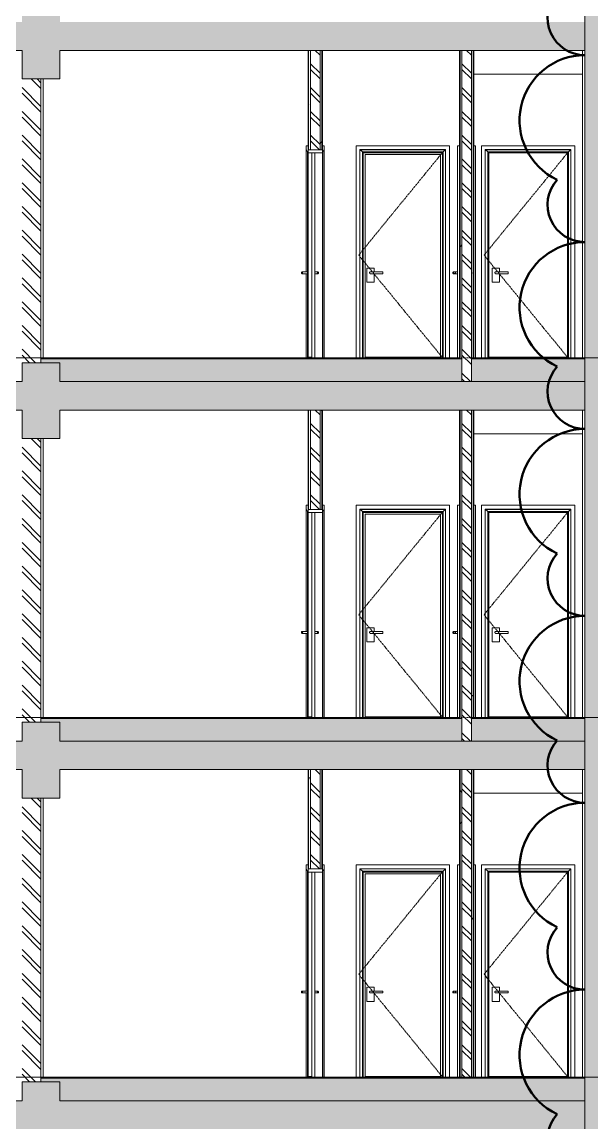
# Model space of a CAD drawing. Header units: millimetres. Extents: x 78096 to 288885, y -20632 to 149556.
# Drawn here: x 211834 to 217859, y 111216 to 122850 of the extents above; entities that cross this region are included whole.
import ezdxf

# ---------------------------------------------------------------- set-up
doc = ezdxf.new("R2010")
doc.units = ezdxf.units.MM
doc.linetypes.add('Centre', pattern=[31.75, 6.35, -4.7625, 15.875, -4.7625])
for name, color, linetype, lineweight in [('A-DETL', 90, 'Continuous', 9), ('A-DETL-GENF', 92, 'Continuous', 9), ('A-DOOR', 31, 'Continuous', 9), ('A-DOOR-FRAM', 31, 'Continuous', 9), ('A-FLOR-FNSH', 192, 'Continuous', 35), ('A-FLOR-LEVL', 51, 'Continuous', 9), ('A-FLOR-MCUT', 51, 'Continuous', 9), ('A-FLOR-PATT', 8, 'Continuous', 35), ('A-WALL', 113, 'Continuous', 9), ('A-WALL-FNSH', 113, 'Continuous', 25), ('A-WALL-PATT', 111, 'Continuous', 25), ('G-ANNO-REVC', 71, 'Continuous', 50), ('S-BEAM', 12, 'Continuous', 9)]:
    doc.layers.add(name, color=color, linetype=linetype, lineweight=lineweight)
pattern_1 = [(0, (230762.54, 117385), (812.8, 203.2), [33.528, -576.072, 33.528, -576.072, -3251.2]), (0, (230762.54, 117385), (812.8, 203.2), [-1219.2, 33.528, -1185.672, 33.528, -576.072, -1422.4]), (0, (230762.54, 117385), (812.8, 203.2), [-3048, 33.528, -372.872, 33.528, -982.472]), (120, (231067.34, 117486.6), (-582.3764, 602.3054), [33.528, -576.072, 33.528, -3827.272]), (120, (231067.34, 117486.6), (-582.3764, 602.3054), [-643.128, -576.072, 33.528, -1185.672, -2032]), (120, (231067.34, 117486.6), (-582.3764, 602.3054), [-2438.4, 33.528, -576.072, 33.528, -1388.872]), (120, (231067.34, 117486.6), (-582.3764, 602.3054), [-3081.528, -372.872, 33.528, -982.472]), (240, (231168.94, 117893), (-230.4236, -805.5054), [33.528, -576.072, 33.528, -3827.272]), (240, (231168.94, 117893), (-230.4236, -805.5054), [-643.128, -576.072, 33.528, -1185.672, -2032]), (240, (231168.94, 117893), (-230.4236, -805.5054), [-2438.4, 33.528, -576.072, 33.528, -1388.872]), (240, (231168.94, 117893), (-230.4236, -805.5054), [-3081.528, -372.872, 33.528, -982.472])]
pattern_2 = [(50, (230762.54, 117385), (728.7365, -63.756), [76.2, -838.2]), (355, (230762.54, 117385), (-140.972, 764.228), [60.96, -670.56]), (100.451, (230823.3, 117379.7), (587.77, 700.467), [64.76, -712.36]), (46.184, (230762.5, 117588.2), (1084.316, -168.17), [114.3, -1257.3]), (96.636, (230852.9, 117574.2), (949.61, 989.71), [97.14, -1068.54]), (351.184, (230762.5, 117588.2), (949.62, 989.7), [91.44, -1005.84]), (21, (230864.14, 117537.4), (606.458, -409.0606), [76.2, -838.2]), (326, (230864.14, 117537.4), (247.208, 736.753), [60.96, -670.56]), (71.451, (230914.7, 117503.3), (853.668, 327.685), [64.76, -712.36]), (37.5, (230762.54, 117385), (12.3547, 338.2201), [33.528, -628.904, 33.528, -647.192, -673.1]), (37.5, (230762.54, 117385), (12.3547, 338.2201), [-1343.152, 33.528, -639.572]), (7.5, (230762.54, 117385), (267.279, 400.722), [33.528, -354.584, 33.528, -613.664, -256.54]), (7.5, (230762.54, 117385), (267.279, 400.722), [-1035.304, 33.528, -223.012]), (327.5, (230535.98, 117385), (542.3633, -22.9153), [33.528, -220.472, 33.528, -758.952, -1051.56]), (327.5, (230535.98, 117385), (542.3633, -22.9153), [-1046.48, 33.528, -1018.032]), (317.5, (230434.38, 117385), (592.517, 101.707), [33.528, -296.672, 33.528, -492.76, -746.76]), (317.5, (230434.38, 117385), (592.517, 101.707), [-856.488, 33.528, -713.232])]

# ---------------------------------------------------------------- blocks, each defined once
blk = doc.blocks.new('ZZ-D - Internal Door - 900 x 2200_TYPE GENERAL-4314285-TOMH A-A')
at = {"layer": 'A-DOOR'}
for p, q in [((-9005, 98743), (-9005, 96500)), ((-8019, 98743), (-9005, 98743)), ((-8965, 96500), (-8965, 98703)), ((-8965, 98703), (-8059, 98703)), ((-8939, 98677), (-8965, 98703)), ((-8939, 98677), (-8939, 96500)), ((-8085, 98677), (-8939, 98677)), ((-8935, 98673), (-8935, 96500)), ((-8089, 98673), (-8935, 98673)), ((-8928, 98666), (-8928, 96508)), ((-8096, 98666), (-8928, 98666)), ((-8096, 96508), (-8096, 98666)), ((-8089, 96500), (-8089, 98673)), ((-8059, 98703), (-8085, 98677)), ((-8085, 96500), (-8085, 98677)), ((-8059, 96500), (-8059, 98703)), ((-8019, 98743), (-8019, 96500)), ((-8893, 97450), (-8893, 97300)), ((-8813, 97450), (-8893, 97450)), ((-8819, 97410), (-8853, 97410)), ((-8853, 97390), (-8819, 97390)), ((-8725, 97410), (-8819, 97410)), ((-8819, 97390), (-8725, 97390)), ((-8813, 97410), (-8813, 97450)), ((-8813, 97300), (-8813, 97390)), ((-8893, 97300), (-8813, 97300)), ((-8928, 96508), (-8096, 96508))]:
    blk.add_line(p, q, dxfattribs=at)
at = {"layer": 'A-DOOR', "linetype": 'Centre'}
for p, q in [((-8096, 98666), (-8978, 97587)), ((-8978, 97587), (-8096, 96508))]:
    blk.add_line(p, q, dxfattribs=at)
at = {"layer": 'A-DOOR'}
for start_param, end_param in [(4.712389, 6.283185), (3.141593, 4.712389)]:
    blk.add_ellipse((-8725, 97400), major_axis=(0, 10), ratio=0.104556, start_param=start_param, end_param=end_param, dxfattribs=at)
for points, knots in [([(-8935, 98673), (-8935, 98673), (-8935, 98673), (-8936, 98674), (-8937, 98674), (-8938, 98675), (-8939, 98676), (-8939, 98677)], [-1, -1, -1, -1, -0.75, -0.625, -0.5, -0.25, 0, 0, 0, 0]), ([(-8085, 98677), (-8086, 98676), (-8087, 98675), (-8088, 98674), (-8088, 98674), (-8089, 98673), (-8089, 98673), (-8089, 98673)], [0, 0, 0, 0, 0.25, 0.5, 0.625, 0.75, 1, 1, 1, 1]), ([(-8863, 97400), (-8863, 97401), (-8863, 97403), (-8862, 97405), (-8861, 97406), (-8860, 97407), (-8859, 97408), (-8858, 97409), (-8857, 97409), (-8857, 97409), (-8856, 97409), (-8855, 97410), (-8854, 97410), (-8854, 97410), (-8853, 97410)], [0, 0, 0, 0, 0.0833333, 0.1666667, 0.2083333, 0.25, 0.2916667, 0.3333333, 0.3541667, 0.375, 0.3958333, 0.4166667, 0.4583333, 0.5, 0.5, 0.5, 0.5]), ([(-8853, 97390), (-8853, 97390), (-8854, 97390), (-8854, 97390), (-8855, 97390), (-8856, 97390), (-8856, 97391), (-8857, 97391), (-8858, 97391), (-8859, 97392), (-8859, 97392), (-8860, 97393), (-8861, 97394), (-8862, 97395), (-8863, 97397), (-8863, 97399), (-8863, 97400)], [0.5, 0.5, 0.5, 0.5, 0.5208333, 0.5416667, 0.5625, 0.5833333, 0.6041667, 0.625, 0.6666667, 0.6875, 0.7083333, 0.75, 0.7916667, 0.8333333, 0.9166667, 1, 1, 1, 1]), ([(-8820, 97400), (-8820, 97402), (-8820, 97405), (-8820, 97408), (-8819, 97410), (-8819, 97410), (-8819, 97410)], [0, 0, 0, 0, 0.1666667, 0.3333333, 0.4166667, 0.5, 0.5, 0.5, 0.5])]:
    blk.add_open_spline(points, degree=3, knots=knots, dxfattribs=at)
blk.add_open_spline([(-8819, 97390), (-8819, 97390), (-8819, 97390), (-8820, 97391), (-8820, 97393), (-8820, 97395), (-8820, 97397), (-8820, 97399), (-8820, 97400)], degree=3, dxfattribs=at)
at = {"layer": 'A-DOOR-FRAM'}
for p, q in [((-8962, 98700), (-8062, 98700)), ((-8930, 98668), (-8930, 96500)), ((-8094, 98668), (-8930, 98668)), ((-8094, 98668), (-8094, 96500)), ((-8062, 98700), (-8062, 96500)), ((-8911, 96500), (-8911, 96508)), ((-8113, 96508), (-8113, 96500))]:
    blk.add_line(p, q, dxfattribs=at)
blk = doc.blocks.new('ZZ-D - Internal Door - 1000 x 2200_ΤΥΠΟΣ 5_WC-4307367-TOMH A-A')
at = {"layer": 'A-DOOR', "lineweight": 18}
for p, q in [((-9237, 98743), (-9257, 98743)), ((-9257, 98743), (-9257, 96500)), ((-9237, 96500), (-9237, 98743)), ((-9067, 98743), (-9087, 98743)), ((-9087, 98743), (-9087, 98713)), ((-9087, 98713), (-9087, 96500)), ((-9067, 98713), (-9067, 98743)), ((-9067, 96500), (-9067, 98713)), ((-9257, 96500), (-9237, 96500)), ((-9087, 96500), (-9067, 96500))]:
    blk.add_line(p, q, dxfattribs=at)
at = {"layer": 'A-DOOR'}
for p, q in [((-9290, 97410), (-9299, 97410)), ((-9289, 97410), (-9299, 97410)), ((-9299, 97390), (-9290, 97390)), ((-9299, 97390), (-9289, 97390)), ((-9257, 97410), (-9290, 97410)), ((-9290, 97390), (-9257, 97390))]:
    blk.add_line(p, q, dxfattribs=at)
for start_param, end_param in [(4.712389, 7.853982), (1.570796, 4.712389)]:
    blk.add_ellipse((-9289, 97400), major_axis=(0, 10), ratio=0.994519, start_param=start_param, end_param=end_param, dxfattribs=at)
for points, knots in [([(-9309, 97400), (-9309, 97402), (-9308, 97405), (-9305, 97408), (-9302, 97410), (-9299, 97410), (-9297, 97410), (-9297, 97410)], [0, 0, 0, 0, 0.1666667, 0.3333333, 0.4166667, 0.5, 0.5833333, 0.5833333, 0.5833333, 0.5833333]), ([(-9292, 97410), (-9292, 97410), (-9291, 97410), (-9290, 97410), (-9290, 97410), (-9289, 97410), (-9289, 97410), (-9288, 97410), (-9288, 97409), (-9287, 97409), (-9287, 97409), (-9287, 97409)], [0.4285634, 0.4285634, 0.4285634, 0.4285634, 0.4583333, 0.5, 0.5208333, 0.5416667, 0.5625, 0.5833333, 0.6041667, 0.625, 0.6372964, 0.6372964, 0.6372964, 0.6372964]), ([(-9287, 97391), (-9287, 97391), (-9287, 97391), (-9288, 97391), (-9288, 97390), (-9289, 97390), (-9290, 97390), (-9291, 97390), (-9291, 97390), (-9292, 97390), (-9292, 97390), (-9292, 97390)], [0.3627036, 0.3627036, 0.3627036, 0.3627036, 0.375, 0.3958333, 0.4166667, 0.4583333, 0.5, 0.5208333, 0.5416667, 0.5625, 0.5714366, 0.5714366, 0.5714366, 0.5714366])]:
    blk.add_open_spline(points, degree=3, knots=knots, dxfattribs=at)
blk.add_open_spline([(-9297, 97390), (-9297, 97390), (-9299, 97390), (-9302, 97390), (-9304, 97391), (-9306, 97393), (-9308, 97395), (-9309, 97397), (-9309, 97399), (-9309, 97400)], degree=3, dxfattribs=at)
blk = doc.blocks.new('ZZ-D - Internal Door - 900 x 2200_TYPE  WC ENTRANCE-4315241-TOMH A-A')
at = {"layer": 'A-DOOR'}
for p, q in [((-10330, 96500), (-10330, 98743)), ((-10330, 98743), (-9344, 98743)), ((-10264, 98677), (-10290, 98703)), ((-10290, 98703), (-10290, 96500)), ((-9384, 98703), (-10290, 98703)), ((-10264, 98677), (-10264, 96500)), ((-9410, 98677), (-10264, 98677)), ((-10260, 98673), (-10260, 96500)), ((-9414, 98673), (-10260, 98673)), ((-9414, 98673), (-9414, 96500)), ((-9384, 98703), (-9410, 98677)), ((-9410, 98677), (-9410, 96500)), ((-9384, 98703), (-9384, 96500)), ((-9344, 96500), (-9344, 98743)), ((-10218, 97450), (-10218, 97300)), ((-10138, 97450), (-10218, 97450)), ((-10144, 97410), (-10178, 97410)), ((-10178, 97390), (-10144, 97390)), ((-10050, 97410), (-10144, 97410)), ((-10144, 97390), (-10050, 97390)), ((-10138, 97410), (-10138, 97450)), ((-10138, 97300), (-10138, 97390)), ((-10218, 97300), (-10138, 97300)), ((-10236, 96508), (-9438, 96508))]:
    blk.add_line(p, q, dxfattribs=at)
at = {"layer": 'A-DOOR', "linetype": 'Centre'}
for p, q in [((-9421, 98666), (-10303, 97587)), ((-10303, 97587), (-9421, 96508))]:
    blk.add_line(p, q, dxfattribs=at)
at = {"layer": 'A-DOOR'}
for start_param, end_param in [(4.712389, 6.283185), (3.141593, 4.712389)]:
    blk.add_ellipse((-10050, 97400), major_axis=(0, 10), ratio=0.104556, start_param=start_param, end_param=end_param, dxfattribs=at)
for points in [[(-10260, 98673), (-10260, 98673), (-10261, 98674), (-10263, 98676), (-10264, 98677)], [(-9410, 98677), (-9411, 98676), (-9413, 98674), (-9414, 98673), (-9414, 98673)], [(-10144, 97390), (-10144, 97390), (-10145, 97390), (-10145, 97391), (-10145, 97393), (-10145, 97395), (-10145, 97397), (-10145, 97399), (-10145, 97400)]]:
    blk.add_open_spline(points, degree=3, dxfattribs=at)
for points, knots in [([(-10188, 97400), (-10188, 97401), (-10188, 97403), (-10187, 97405), (-10186, 97406), (-10185, 97407), (-10184, 97408), (-10183, 97409), (-10183, 97409), (-10182, 97409), (-10181, 97409), (-10180, 97410), (-10179, 97410), (-10179, 97410), (-10178, 97410)], [0, 0, 0, 0, 0.0833333, 0.1666667, 0.2083333, 0.25, 0.2916667, 0.3333333, 0.3541667, 0.375, 0.3958333, 0.4166667, 0.4583333, 0.5, 0.5, 0.5, 0.5]), ([(-10178, 97390), (-10178, 97390), (-10179, 97390), (-10179, 97390), (-10180, 97390), (-10181, 97390), (-10181, 97391), (-10182, 97391), (-10183, 97391), (-10184, 97392), (-10184, 97392), (-10185, 97393), (-10186, 97394), (-10187, 97395), (-10188, 97397), (-10188, 97399), (-10188, 97400)], [0.5, 0.5, 0.5, 0.5, 0.5208333, 0.5416667, 0.5625, 0.5833333, 0.6041667, 0.625, 0.6666667, 0.6875, 0.7083333, 0.75, 0.7916667, 0.8333333, 0.9166667, 1, 1, 1, 1]), ([(-10145, 97400), (-10145, 97402), (-10145, 97405), (-10145, 97408), (-10145, 97410), (-10144, 97410), (-10144, 97410)], [0, 0, 0, 0, 0.1666667, 0.3333333, 0.4166667, 0.5, 0.5, 0.5, 0.5])]:
    blk.add_open_spline(points, degree=3, knots=knots, dxfattribs=at)
at = {"layer": 'A-DOOR-FRAM'}
for p, q in [((-10287, 98700), (-9387, 98700)), ((-10255, 98668), (-10255, 96500)), ((-9419, 98668), (-10255, 98668)), ((-9419, 98668), (-9419, 96500)), ((-9387, 98700), (-9387, 96500)), ((-10236, 98649), (-10236, 96500)), ((-10236, 98649), (-9438, 98649)), ((-9438, 98649), (-9438, 96500))]:
    blk.add_line(p, q, dxfattribs=at)
blk = doc.blocks.new('ZZ-D - Internal Door - 900 x 2200_TYPE  WC ENTRANCE-V9-TOMH A-A')
at = {"layer": 'A-DOOR', "lineweight": 18}
for p, q in [((-10837, 98743), (-10857, 98743)), ((-10857, 98743), (-10857, 98703)), ((-10857, 98703), (-10843, 98677)), ((-10837, 98673), (-10837, 98743)), ((-10799, 98666), (-10837, 98666)), ((-10837, 98666), (-10837, 96508)), ((-10799, 96508), (-10799, 98666)), ((-10667, 98743), (-10687, 98743)), ((-10687, 98743), (-10687, 98673)), ((-10681, 98677), (-10667, 98703)), ((-10667, 98703), (-10667, 98743)), ((-10837, 96508), (-10799, 96508))]:
    blk.add_line(p, q, dxfattribs=at)
at = {"layer": 'A-DOOR'}
for p, q in [((-10857, 98703), (-10857, 97410)), ((-10843, 98677), (-10843, 97450)), ((-10681, 98677), (-10681, 96500)), ((-10667, 98703), (-10667, 96500)), ((-10890, 97410), (-10899, 97410)), ((-10890, 97410), (-10899, 97410)), ((-10899, 97390), (-10890, 97390)), ((-10899, 97390), (-10890, 97390)), ((-10845, 97410), (-10890, 97410)), ((-10890, 97390), (-10845, 97390)), ((-10857, 97390), (-10857, 96500)), ((-10845, 97300), (-10845, 97450)), ((-10845, 97450), (-10837, 97450)), ((-10799, 97450), (-10797, 97450)), ((-10746, 97410), (-10765, 97410)), ((-10765, 97390), (-10746, 97390)), ((-10737, 97410), (-10746, 97410)), ((-10737, 97410), (-10746, 97410)), ((-10746, 97390), (-10737, 97390)), ((-10746, 97390), (-10737, 97390)), ((-10837, 97300), (-10845, 97300)), ((-10843, 97300), (-10843, 96500)), ((-10797, 97300), (-10799, 97300))]:
    blk.add_line(p, q, dxfattribs=at)
at = {"layer": 'A-DOOR', "lineweight": 18}
for centre, start, end in [((-10836, 98681), 209.7449, 262.875), ((-10688, 98681), 277.125, 330.2551)]:
    blk.add_arc(centre, 8.06, start, end, dxfattribs=at)
at = {"layer": 'A-DOOR'}
for points, knots in [([(-10837, 98673), (-10838, 98673), (-10839, 98673), (-10840, 98674), (-10841, 98674), (-10842, 98675), (-10843, 98676), (-10843, 98677)], [0, 0, 0, 0, 0.25, 0.375, 0.5, 0.75, 1, 1, 1, 1]), ([(-10909, 97400), (-10909, 97398), (-10908, 97395), (-10905, 97392), (-10902, 97390), (-10899, 97390), (-10897, 97390), (-10897, 97390)], [0, 0, 0, 0, 0.1666667, 0.3333333, 0.4166667, 0.5, 0.5833333, 0.5833333, 0.5833333, 0.5833333]), ([(-10890, 97410), (-10890, 97410), (-10891, 97410), (-10891, 97410), (-10892, 97410), (-10892, 97410), (-10893, 97409), (-10893, 97409), (-10894, 97409), (-10894, 97408), (-10895, 97408), (-10896, 97407), (-10896, 97406), (-10897, 97405), (-10898, 97403), (-10898, 97401), (-10898, 97400)], [0.5, 0.5, 0.5, 0.5, 0.5208333, 0.5416667, 0.5625, 0.5833333, 0.6041667, 0.625, 0.6666667, 0.6875, 0.7083333, 0.75, 0.7916667, 0.8333333, 0.9166667, 1, 1, 1, 1]), ([(-10898, 97400), (-10898, 97399), (-10898, 97397), (-10897, 97395), (-10896, 97394), (-10896, 97393), (-10895, 97392), (-10894, 97391), (-10894, 97391), (-10893, 97391), (-10893, 97391), (-10892, 97390), (-10891, 97390), (-10890, 97390), (-10890, 97390)], [0, 0, 0, 0, 0.0833333, 0.1666667, 0.2083333, 0.25, 0.2916667, 0.3333333, 0.3541667, 0.375, 0.3958333, 0.4166667, 0.4583333, 0.5, 0.5, 0.5, 0.5]), ([(-10738, 97400), (-10738, 97401), (-10739, 97403), (-10739, 97405), (-10740, 97406), (-10741, 97407), (-10741, 97408), (-10742, 97409), (-10743, 97409), (-10743, 97409), (-10744, 97409), (-10744, 97410), (-10745, 97410), (-10746, 97410), (-10746, 97410)], [0, 0, 0, 0, 0.0833333, 0.1666667, 0.2083333, 0.25, 0.2916667, 0.3333333, 0.3541667, 0.375, 0.3958333, 0.4166667, 0.4583333, 0.5, 0.5, 0.5, 0.5]), ([(-10746, 97390), (-10746, 97390), (-10746, 97390), (-10745, 97390), (-10745, 97390), (-10744, 97390), (-10744, 97391), (-10743, 97391), (-10742, 97391), (-10742, 97392), (-10741, 97392), (-10741, 97393), (-10740, 97394), (-10739, 97395), (-10739, 97397), (-10738, 97399), (-10738, 97400)], [0.5, 0.5, 0.5, 0.5, 0.5208333, 0.5416667, 0.5625, 0.5833333, 0.6041667, 0.625, 0.6666667, 0.6875, 0.7083333, 0.75, 0.7916667, 0.8333333, 0.9166667, 1, 1, 1, 1]), ([(-10727, 97400), (-10727, 97402), (-10728, 97405), (-10731, 97408), (-10734, 97410), (-10737, 97410), (-10739, 97410), (-10740, 97410)], [0, 0, 0, 0, 0.1666667, 0.3333333, 0.4166667, 0.5, 0.5833333, 0.5833333, 0.5833333, 0.5833333])]:
    blk.add_open_spline(points, degree=3, knots=knots, dxfattribs=at)
for points in [[(-10897, 97410), (-10897, 97410), (-10899, 97410), (-10902, 97410), (-10904, 97409), (-10906, 97407), (-10908, 97405), (-10909, 97403), (-10909, 97401), (-10909, 97400)], [(-10740, 97390), (-10739, 97390), (-10737, 97390), (-10734, 97390), (-10732, 97391), (-10730, 97393), (-10728, 97395), (-10727, 97397), (-10727, 97399), (-10727, 97400)]]:
    blk.add_open_spline(points, degree=3, dxfattribs=at)
at = {"layer": 'A-DOOR-FRAM', "lineweight": 18}
for p, q in [((-10687, 98700), (-10837, 98700)), ((-10837, 98700), (-10837, 98668)), ((-10837, 98668), (-10687, 98668)), ((-10765, 98668), (-10797, 98668)), ((-10797, 98668), (-10797, 96500)), ((-10765, 96500), (-10765, 98668)), ((-10687, 98668), (-10687, 98700)), ((-10797, 96500), (-10765, 96500))]:
    blk.add_line(p, q, dxfattribs=at)
at = {"layer": 'A-DOOR-FRAM'}
for p, q in [((-10837, 98666), (-10837, 98668)), ((-10687, 98668), (-10687, 96500)), ((-10837, 96500), (-10837, 96508))]:
    blk.add_line(p, q, dxfattribs=at)
blk = doc.blocks.new('Direct Shape - The_HUB-4475694-TOMH A-A')
at = {"layer": 'S-BEAM'}
blk.add_line((-7937, 114700), (-9087, 114700), dxfattribs=at)
blk = doc.blocks.new('Direct Shape - M_Concrete-Rectangular Beam_30X80_8394246-4474392-TOMH A-A')
blk.add_blockref('Direct Shape - The_HUB-4475694-TOMH A-A', (0, 0))
blk = doc.blocks.new('Direct Shape - The_HUB-4475744-TOMH A-A')
at = {"layer": 'S-BEAM'}
blk.add_line((-7937, 118500), (-9087, 118500), dxfattribs=at)
blk = doc.blocks.new('Direct Shape - M_Concrete-Rectangular Beam_30X80_8395135-4474588-TOMH A-A')
blk.add_blockref('Direct Shape - The_HUB-4475744-TOMH A-A', (0, 0))
blk = doc.blocks.new('Direct Shape - The_HUB-4475766-TOMH A-A')
at = {"layer": 'S-BEAM'}
blk.add_line((-7937, 122300), (-9087, 122300), dxfattribs=at)
blk = doc.blocks.new('Direct Shape - M_Concrete-Rectangular Beam_30X80_8396024-4474660-TOMH A-A')
blk.add_blockref('Direct Shape - The_HUB-4475766-TOMH A-A', (0, 0))
blk = doc.blocks.new('Family - ___-4988021-TOMH A-A')
at = {"layer": 'G-ANNO-REVC'}
for centre, radius, start, end in [((-7912, 122895), 395, 138.1897, 270), ((-7912, 121809), 691, 90, 244.7912), ((-7912, 120920), 395, 138.1897, 270), ((-7912, 119834), 691, 90, 244.7912), ((-7912, 118945), 395, 138.1897, 270), ((-7912, 117859), 691, 90, 244.7912), ((-7912, 116970), 395, 138.1897, 270), ((-7912, 115884), 691, 90, 244.7912), ((-7912, 114995), 395, 138.1897, 270), ((-7912, 113909), 691, 90, 244.7912), ((-7912, 113020), 395, 138.1897, 270), ((-7912, 111934), 691, 90, 244.7912), ((-7912, 111045), 395, 138.1897, 270)]:
    blk.add_arc(centre, radius, start, end, dxfattribs=at)

msp = doc.modelspace()

# ---------------------------------------------------------------- hatches: boundary and pattern name
at = {"layer": 'A-DETL-GENF'}
h = msp.add_hatch(dxfattribs=at)
h.set_pattern_fill('FP_7', color=50, style=0, pattern_type=2)
h.set_pattern_definition(pattern_2)
h.paths.add_polyline_path([(217784.424, 82800), (218184.412, 82800), (218184.412, 141050), (217784.412, 141050), (217784.424, 82884.048)])
h = msp.add_hatch(dxfattribs=at)
h.set_pattern_fill('FP_7', color=50, style=0, pattern_type=2)
h.set_pattern_definition(pattern_2)
h.paths.add_polyline_path([(244384.346, 120943.707), (244384.346, 123100), (244184.346, 123100), (244184.346, 122850), (241734.387, 122850), (241734.387, 123050), (241334.387, 123050), (241334.387, 122850), (230084.458, 122850), (230084.458, 122550), (241324.621, 122550), (241324.621, 122250), (241734.387, 122250), (241734.387, 122550), (244184.346, 122550), (244184.346, 120943.707)])
h.paths.add_polyline_path([(211834.399, 122250), (212234.399, 122250), (212234.399, 122550), (217784.412, 122550), (217784.412, 122850), (212234.399, 122850), (212234.399, 123050), (211834.399, 123050), (211834.399, 122850), (207534.458, 122850), (207534.458, 123300), (207334.458, 123300), (207334.458, 122550), (211834.399, 122550), (211834.399, 122452.403)])
h.paths.add_polyline_path([(227584.412, 122550), (229484.553, 122550), (229484.553, 122850), (227584.412, 122850), (227584.412, 122766.438)])
h.paths.add_polyline_path([(229684.27, 122550), (229684.458, 122550), (229684.27, 122766.438)])
h = msp.add_hatch(dxfattribs=at)
h.set_pattern_fill('FP_7', color=50, style=0, pattern_type=2)
h.set_pattern_definition(pattern_2)
h.paths.add_polyline_path([(244384.346, 117346.76), (244384.346, 119557.592), (244184.346, 119557.592), (244184.346, 119050), (241734.387, 119050), (241734.387, 119250), (241334.387, 119250), (241334.387, 119050), (230084.458, 119050), (230084.458, 118750), (241324.621, 118750), (241324.621, 118450), (241734.387, 118450), (241734.387, 118750), (244184.346, 118750), (244184.346, 117346.76)])
h.paths.add_polyline_path([(212190.132, 118450), (212234.399, 118450), (212234.399, 118750), (217784.412, 118750), (217784.412, 119050), (212234.399, 119050), (212234.399, 119250), (211834.399, 119250), (211834.399, 119050), (207534.458, 119050), (207534.458, 119500), (207334.458, 119500), (207334.458, 118750), (211834.399, 118750), (211834.399, 118450)])
h.paths.add_polyline_path([(227584.412, 118750), (229484.553, 118750), (229484.553, 119050), (227584.412, 119050), (227584.412, 118998.023)])
h.paths.add_polyline_path([(229684.27, 118750), (229684.458, 118750), (229684.27, 118996.963)])
h = msp.add_hatch(dxfattribs=at)
h.set_pattern_fill('FP_7', color=50, style=0, pattern_type=2)
h.set_pattern_definition(pattern_2)
h.paths.add_polyline_path([(244384.346, 114123.01), (244384.346, 115757.592), (244184.346, 115757.592), (244184.346, 115250), (241734.387, 115250), (241734.387, 115450), (241334.387, 115450), (241334.387, 115250), (230084.458, 115250), (230084.458, 114950), (241324.621, 114950), (241324.621, 114650), (241734.387, 114650), (241734.387, 114950), (244184.346, 114950), (244184.346, 114123.01)])
h.paths.add_polyline_path([(211834.399, 114650), (212234.399, 114650), (212234.399, 114950), (217784.412, 114950), (217784.412, 115250), (212234.399, 115250), (212234.399, 115450), (211834.399, 115450), (211834.399, 115250), (207534.458, 115250), (207534.458, 115700), (207334.458, 115700), (207334.458, 114950), (211834.399, 114950), (211834.399, 114915.574)])
h.paths.add_polyline_path([(227584.412, 114950), (229484.553, 114950), (229484.553, 115250), (227584.412, 115250), (227584.412, 115229.608)])
h.paths.add_polyline_path([(229684.27, 114950), (229684.458, 114950), (229684.27, 115196.963)])
h = msp.add_hatch(dxfattribs=at)
h.set_pattern_fill('FP_7', color=50, style=0, pattern_type=2)
h.set_pattern_definition(pattern_2)
h.paths.add_polyline_path([(244384.346, 110148.125), (244384.346, 111700), (244184.346, 111700), (244184.346, 111450), (241734.387, 111450), (241734.387, 111650), (241334.387, 111650), (241334.387, 111450), (230084.458, 111450), (230084.458, 111150), (241324.621, 111150), (241324.621, 110850), (241734.387, 110850), (241734.387, 111150), (244184.346, 111150), (244184.346, 110148.125)])
h.paths.add_polyline_path([(212234.399, 110850), (212234.399, 111150), (217784.412, 111150), (217784.412, 111450), (212234.399, 111450), (212234.399, 111650), (211834.399, 111650), (211834.399, 111450), (207534.458, 111450), (207534.458, 111900), (207334.458, 111900), (207334.458, 111150), (211834.399, 111150), (211834.399, 110850), (212190.132, 110850)])
h.paths.add_polyline_path([(227584.412, 111150), (229484.553, 111150), (229484.553, 111450), (227584.412, 111450), (227584.412, 111441.514)])
h.paths.add_polyline_path([(229684.27, 111150), (229684.458, 111150), (229684.27, 111396.963)])
at = {"layer": 'A-FLOR-PATT', "lineweight": 9}
h = msp.add_hatch(dxfattribs=at)
h.set_pattern_fill('FP_2', color=256, style=0, pattern_type=2)
h.set_pattern_definition(pattern_1)
h.paths.add_polyline_path([(242135.279, 119050), (242135.279, 119290), (230084.458, 119290), (230084.458, 119050), (241334.387, 119050), (241334.387, 119250), (241734.387, 119250), (241734.387, 119050), (242060.681, 119050)])
h.paths.add_polyline_path([(229143.687, 119050), (229484.553, 119050), (229484.553, 119290), (227584.424, 119290), (227584.424, 119050), (228740.031, 119050)])
h.paths.add_polyline_path([(212234.399, 119050), (216484.346, 119050), (216484.346, 119290), (212034.345, 119290), (212034.345, 119250), (212234.399, 119250), (212234.399, 119060.85)])
h.paths.add_polyline_path([(229684.27, 119050), (229684.458, 119050), (229684.27, 119290)])
h.paths.add_polyline_path([(216584.346, 119050), (217784.412, 119050.12), (217784.412, 119290), (216584.346, 119290), (216584.346, 119155.04)])
h.paths.add_polyline_path([(218184.424, 119050), (218209.424, 119050), (218209.424, 119290), (218184.424, 119290)])
h.paths.add_polyline_path([(222834.424, 119050), (224384.412, 119050), (224384.412, 119290), (222834.424, 119290), (222834.424, 119077.273)])
h = msp.add_hatch(dxfattribs=at)
h.set_pattern_fill('FP_2', color=256, style=0, pattern_type=2)
h.set_pattern_definition(pattern_1)
h.paths.add_polyline_path([(242135.279, 115250), (242135.279, 115490), (230084.458, 115490), (230084.458, 115250), (241334.387, 115250), (241334.387, 115450), (241734.387, 115450), (241734.387, 115250), (242060.681, 115250)])
h.paths.add_polyline_path([(229684.27, 115250), (229684.458, 115250), (229684.27, 115490)])
h.paths.add_polyline_path([(212234.399, 115250), (216484.346, 115250), (216484.346, 115490), (212034.345, 115490), (212034.345, 115450), (212234.399, 115450), (212234.399, 115260.85)])
h.paths.add_polyline_path([(229143.687, 115250), (229484.553, 115250), (229484.553, 115490), (227584.424, 115490), (227584.424, 115250), (228740.031, 115250)])
h.paths.add_polyline_path([(216584.346, 115250), (217784.412, 115250.12), (217784.412, 115490), (216584.346, 115490), (216584.346, 115386.625)])
h.paths.add_polyline_path([(218184.424, 115250), (218209.424, 115250), (218209.424, 115490), (218184.424, 115490)])
h.paths.add_polyline_path([(222834.424, 115250), (224384.412, 115250), (224384.412, 115490), (222834.424, 115490), (222834.424, 115277.273)])
h = msp.add_hatch(dxfattribs=at)
h.set_pattern_fill('FP_2', color=256, style=0, pattern_type=2)
h.set_pattern_definition(pattern_1)
h.paths.add_polyline_path([(218209.424, 111450), (218209.424, 111690), (218184.424, 111690), (218184.424, 111450)])
h.paths.add_polyline_path([(212234.399, 111450), (217784.412, 111450.12), (217784.412, 111690), (212034.345, 111690), (212034.345, 111650), (212234.399, 111650), (212234.399, 111458.386)])
h.paths.add_polyline_path([(229684.27, 111450), (229684.458, 111450), (229684.27, 111461.193)])
h.paths.add_polyline_path([(242135.279, 111450), (242135.279, 111690), (230084.458, 111690), (230084.458, 111450), (241334.387, 111450), (241334.387, 111650), (241734.387, 111650), (241734.387, 111450), (242060.681, 111450)])
h.paths.add_polyline_path([(229484.553, 111450), (229484.553, 111690), (227584.424, 111690), (227584.424, 111450), (229143.687, 111450)])
h.paths.add_polyline_path([(222834.424, 111450), (224384.412, 111450), (224384.412, 111690), (222834.424, 111690), (222834.424, 111461.193)])
at = {"layer": 'A-WALL-PATT', "lineweight": 9}
h = msp.add_hatch(dxfattribs=at)
h.set_pattern_fill('FP_2', color=256, style=0, pattern_type=2)
h.set_pattern_definition(pattern_1)
h.paths.add_polyline_path([(214884.327, 121500), (214884.327, 122550), (214864.327, 122550), (214864.327, 121500)])
h = msp.add_hatch(dxfattribs=at)
h.set_pattern_fill('FP_25', color=256, angle=-225, style=0, pattern_type=2)
h.set_pattern_definition([(315, (214859.33, 120925), (125.724, 125.724), []), (315, (215049.83, 120925), (125.724, 125.724), [])])
h.paths.add_polyline_path([(214984.327, 121500), (214984.327, 122550), (214884.327, 122550), (214884.327, 121500)])
h = msp.add_hatch(dxfattribs=at)
h.set_pattern_fill('FP_2', color=256, style=0, pattern_type=2)
h.set_pattern_definition(pattern_1)
h.paths.add_polyline_path([(215004.327, 121500), (215004.327, 122550), (214984.327, 122550), (214984.327, 121500)])
h = msp.add_hatch(dxfattribs=at)
h.set_pattern_fill('FP_2', color=256, style=0, pattern_type=2)
h.set_pattern_definition(pattern_1)
h.paths.add_polyline_path([(216464.346, 119290), (216484.346, 119290), (216484.346, 122550), (216464.346, 122550), (216464.346, 119300)])
h = msp.add_hatch(dxfattribs=at)
h.set_pattern_fill('FP_24', color=256, angle=-225, style=0, pattern_type=2)
h.set_pattern_definition([(315, (216459.35, 120925), (125.724, 125.724), []), (315, (216649.85, 120925), (125.724, 125.724), [])])
h.paths.add_polyline_path([(216584.346, 119050), (216584.346, 122550), (216484.346, 122550), (216484.346, 119050)])
h = msp.add_hatch(dxfattribs=at)
h.set_pattern_fill('FP_2', color=256, style=0, pattern_type=2)
h.set_pattern_definition(pattern_1)
h.paths.add_polyline_path([(216604.346, 119290), (216604.346, 122550), (216584.346, 122550), (216584.346, 119290)])
h = msp.add_hatch(dxfattribs=at)
h.set_pattern_fill('FP_39', color=256, angle=-225, style=0, pattern_type=2)
h.set_pattern_definition([(315, (211809.35, 120925), (125.724, 125.724), []), (315, (211999.85, 120925), (125.724, 125.724), [])])
h.paths.add_polyline_path([(211834.345, 119050), (211834.399, 119050), (211834.399, 119250), (212034.345, 119250), (212034.345, 122250), (211834.399, 122250), (211834.345, 119250)])
h = msp.add_hatch(dxfattribs=at)
h.set_pattern_fill('FP_23', color=256, angle=-225, style=0, pattern_type=2)
h.set_pattern_definition([(315, (214859.33, 117125), (125.724, 125.724), []), (315, (215049.83, 117125), (125.724, 125.724), [])])
h.paths.add_polyline_path([(214984.327, 117700), (214984.327, 118750), (214884.327, 118750), (214884.327, 117700)])
h = msp.add_hatch(dxfattribs=at)
h.set_pattern_fill('FP_2', color=256, style=0, pattern_type=2)
h.set_pattern_definition(pattern_1)
h.paths.add_polyline_path([(215004.327, 117700), (215004.327, 118750), (214984.327, 118750), (214984.327, 117700)])
h = msp.add_hatch(dxfattribs=at)
h.set_pattern_fill('FP_2', color=256, style=0, pattern_type=2)
h.set_pattern_definition(pattern_1)
h.paths.add_polyline_path([(216464.346, 115490), (216484.346, 115490), (216484.346, 118750), (216464.346, 118750), (216464.346, 115500)])
h = msp.add_hatch(dxfattribs=at)
h.set_pattern_fill('FP_22', color=256, angle=-225, style=0, pattern_type=2)
h.set_pattern_definition([(315, (216459.35, 117125), (125.724, 125.724), []), (315, (216649.85, 117125), (125.724, 125.724), [])])
h.paths.add_polyline_path([(216584.346, 115250), (216584.346, 118750), (216484.346, 118750), (216484.346, 115250)])
h = msp.add_hatch(dxfattribs=at)
h.set_pattern_fill('FP_2', color=256, style=0, pattern_type=2)
h.set_pattern_definition(pattern_1)
h.paths.add_polyline_path([(216584.346, 115490), (216604.346, 115490), (216604.346, 118750), (216584.346, 118750), (216584.346, 115500)])
h = msp.add_hatch(dxfattribs=at)
h.set_pattern_fill('FP_38', color=256, angle=-225, style=0, pattern_type=2)
h.set_pattern_definition([(315, (211809.35, 117125), (125.724, 125.724), []), (315, (211999.85, 117125), (125.724, 125.724), [])])
h.paths.add_polyline_path([(211834.345, 115250), (211834.399, 115250), (211834.399, 115450), (212034.345, 115450), (212034.345, 118450), (211834.399, 118450), (211834.345, 115450)])
h = msp.add_hatch(dxfattribs=at)
h.set_pattern_fill('FP_2', color=256, style=0, pattern_type=2)
h.set_pattern_definition(pattern_1)
h.paths.add_polyline_path([(214884.327, 113900), (214884.327, 114950), (214864.327, 114950), (214864.327, 113900)])
h = msp.add_hatch(dxfattribs=at)
h.set_pattern_fill('FP_21', color=256, angle=-225, style=0, pattern_type=2)
h.set_pattern_definition([(315, (214859.33, 113325), (125.724, 125.724), []), (315, (215049.83, 113325), (125.724, 125.724), [])])
h.paths.add_polyline_path([(214984.327, 113900), (214984.327, 114950), (214884.327, 114950), (214884.327, 113900)])
h = msp.add_hatch(dxfattribs=at)
h.set_pattern_fill('FP_2', color=256, style=0, pattern_type=2)
h.set_pattern_definition(pattern_1)
h.paths.add_polyline_path([(216464.346, 111700), (216484.346, 111700), (216484.346, 114950), (216464.346, 114950), (216464.346, 111775.228)])
h = msp.add_hatch(dxfattribs=at)
h.set_pattern_fill('FP_20', color=256, angle=-225, style=0, pattern_type=2)
h.set_pattern_definition([(315, (216459.35, 113325), (125.724, 125.724), []), (315, (216649.85, 113325), (125.724, 125.724), [])])
h.paths.add_polyline_path([(216484.346, 111700), (216584.346, 111700), (216584.346, 114950), (216484.346, 114950), (216484.346, 111775.228)])
h = msp.add_hatch(dxfattribs=at)
h.set_pattern_fill('FP_2', color=256, style=0, pattern_type=2)
h.set_pattern_definition(pattern_1)
h.paths.add_polyline_path([(216584.346, 111700), (216604.346, 111700), (216604.346, 114950), (216584.346, 114950), (216584.346, 111775.228)])
h = msp.add_hatch(dxfattribs=at)
h.set_pattern_fill('FP_37', color=256, angle=-225, style=0, pattern_type=2)
h.set_pattern_definition([(315, (211809.34, 113325), (125.724, 125.724), []), (315, (211999.84, 113325), (125.724, 125.724), [])])
h.paths.add_polyline_path([(211834.399, 111450), (211834.399, 111650), (212034.345, 111650), (212034.345, 114650), (211834.399, 114650), (211834.345, 111450)])

# ---------------------------------------------------------------- linework, layer by layer
at = {"layer": 'A-DETL', "lineweight": 18}
for p, q in [((217784.412, 141050), (217784.412, 89933.458)), ((207334.458, 122550), (211834.399, 122550)), ((211834.399, 122550), (211834.399, 122250)), ((212234.399, 122250), (212234.399, 122550)), ((212234.399, 122550), (217784.412, 122550)), ((211834.399, 122250), (212234.399, 122250)), ((212234.399, 119250), (211834.399, 119250)), ((211834.399, 119250), (211834.399, 119050)), ((212234.399, 119050), (212234.399, 119250)), ((211834.399, 119050), (207534.458, 119050)), ((217784.412, 119050), (212234.399, 119050)), ((207334.458, 118750), (211834.399, 118750)), ((211834.399, 118750), (211834.399, 118450)), ((212234.399, 118450), (212234.399, 118750)), ((212234.399, 118750), (217784.412, 118750)), ((211834.399, 118450), (212234.399, 118450)), ((212234.399, 115450), (211834.399, 115450)), ((211834.399, 115450), (211834.399, 115250)), ((212234.399, 115250), (212234.399, 115450)), ((211834.399, 115250), (207534.458, 115250)), ((217784.412, 115250), (212234.399, 115250)), ((207334.458, 114950), (211834.399, 114950)), ((211834.399, 114950), (211834.399, 114650)), ((212234.399, 114650), (212234.399, 114950)), ((212234.399, 114950), (217784.412, 114950)), ((211834.399, 114650), (212234.399, 114650)), ((212234.399, 111650), (211834.399, 111650)), ((211834.399, 111650), (211834.399, 111450)), ((212234.399, 111450), (212234.399, 111650)), ((211834.399, 111450), (207534.458, 111450)), ((217784.412, 111450), (212234.399, 111450))]:
    msp.add_line(p, q, dxfattribs=at)
at = {"layer": 'A-FLOR-FNSH', "color": 7, "lineweight": 18}
for p, q in [((216459.346, 119300), (212059.345, 119300)), ((217759.424, 119300), (216609.346, 119300)), ((216459.346, 115500), (212059.345, 115500)), ((217759.424, 115500), (216609.346, 115500)), ((217759.424, 111700), (212059.345, 111700))]:
    msp.add_line(p, q, dxfattribs=at)
at = {"layer": 'A-FLOR-LEVL', "linetype": 'Centre'}
for p, q in [((192334.611, 119300), (278486.268, 119300)), ((192334.611, 115500), (278486.268, 115500)), ((192334.611, 111700), (278486.268, 111700))]:
    msp.add_line(p, q, dxfattribs=at)
at = {"layer": 'A-FLOR-MCUT', "lineweight": 18}
for p, q in [((212059.345, 119300), (212059.345, 119290)), ((216484.346, 119290), (212059.345, 119290)), ((216484.346, 119050), (216484.346, 119290)), ((217759.424, 119290), (216584.346, 119290)), ((216584.346, 119290), (216584.346, 119050)), ((217759.424, 119290), (217759.424, 119300)), ((212059.345, 115500), (212059.345, 115490)), ((216484.346, 115490), (212059.345, 115490)), ((216484.346, 115250), (216484.346, 115490)), ((217759.424, 115490), (216584.346, 115490)), ((216584.346, 115490), (216584.346, 115250)), ((217759.424, 115490), (217759.424, 115500)), ((212059.345, 111700), (212059.345, 111690)), ((217759.424, 111690), (212059.345, 111690)), ((217759.424, 111690), (217759.424, 111700))]:
    msp.add_line(p, q, dxfattribs=at)
at = {"layer": 'A-WALL', "lineweight": 18}
for p, q in [((214864.327, 121500), (214864.327, 122550)), ((214884.327, 121500), (214884.327, 122550)), ((214984.327, 121500), (214984.327, 122550)), ((215004.327, 121500), (215004.327, 122550)), ((216464.346, 119290), (216464.346, 122550)), ((216484.346, 119290), (216484.346, 122550)), ((216584.346, 119290), (216584.346, 122550)), ((216604.346, 119290), (216604.346, 122550)), ((212034.345, 122250), (212034.345, 119250)), ((212034.345, 119290), (212059.345, 119290)), ((216459.346, 119300), (216459.346, 119290)), ((216609.346, 119290), (216609.346, 119300)), ((217759.424, 119290), (217784.412, 119290)), ((214864.327, 117700), (214864.327, 118750)), ((214884.327, 117700), (214884.327, 118750)), ((214984.327, 117700), (214984.327, 118750)), ((215004.327, 117700), (215004.327, 118750)), ((216464.346, 115490), (216464.346, 118750)), ((216484.346, 115490), (216484.346, 118750)), ((216584.346, 115490), (216584.346, 118750)), ((216604.346, 115490), (216604.346, 118750)), ((212034.345, 118450), (212034.345, 115450)), ((212034.345, 115490), (212059.345, 115490)), ((216459.346, 115500), (216459.346, 115490)), ((216609.346, 115490), (216609.346, 115500)), ((217759.424, 115490), (217784.412, 115490)), ((214864.327, 113900), (214864.327, 114950)), ((214884.327, 113900), (214884.327, 114950)), ((214984.327, 113900), (214984.327, 114950)), ((215004.327, 113900), (215004.327, 114950)), ((216464.346, 111700), (216464.346, 114950)), ((216484.346, 111700), (216484.346, 114950)), ((216584.346, 111700), (216584.346, 114950)), ((216604.346, 111700), (216604.346, 114950)), ((212034.345, 114650), (212034.345, 111650)), ((212034.345, 111690), (212059.345, 111690)), ((217759.424, 111690), (217784.412, 111690))]:
    msp.add_line(p, q, dxfattribs=at)
at = {"layer": 'A-WALL', "color": 7, "lineweight": 18}
for p, q in [((214864.327, 121500), (215004.327, 121500)), ((214864.327, 117700), (215004.327, 117700)), ((214864.327, 113900), (215004.327, 113900))]:
    msp.add_line(p, q, dxfattribs=at)
at = {"layer": 'A-WALL-FNSH', "color": 7, "lineweight": 18}
for p, q in [((214859.327, 122550), (214859.327, 121500)), ((215009.327, 121500), (215009.327, 122550)), ((216459.346, 122550), (216459.346, 119300)), ((216609.346, 119300), (216609.346, 122550)), ((217759.424, 122550), (217759.424, 119300)), ((212059.345, 119300), (212059.345, 122250)), ((214859.327, 121500), (214864.327, 121500)), ((215004.327, 121500), (215009.327, 121500)), ((214859.327, 118750), (214859.327, 117700)), ((215009.327, 117700), (215009.327, 118750)), ((216459.346, 118750), (216459.346, 115500)), ((216609.346, 115500), (216609.346, 118750)), ((217759.424, 118750), (217759.424, 115500)), ((212059.345, 115500), (212059.345, 118450)), ((214859.327, 117700), (214864.327, 117700)), ((215004.327, 117700), (215009.327, 117700)), ((214859.327, 114950), (214859.327, 113900)), ((215009.327, 113900), (215009.327, 114950)), ((216459.346, 114950), (216459.346, 111700)), ((216609.346, 111700), (216609.346, 114950)), ((217759.424, 114950), (217759.424, 111700)), ((212059.345, 111700), (212059.345, 114650)), ((214859.327, 113900), (214864.327, 113900)), ((215004.327, 113900), (215009.327, 113900))]:
    msp.add_line(p, q, dxfattribs=at)

# ---------------------------------------------------------------- block references
at = {"layer": 'A-DOOR-FRAM'}
for name, p in [('ZZ-D - Internal Door - 900 x 2200_TYPE  WC ENTRANCE-V9-TOMH A-A', (225696.455, 22800)), ('ZZ-D - Internal Door - 900 x 2200_TYPE  WC ENTRANCE-4315241-TOMH A-A', (225696.455, 22800)), ('ZZ-D - Internal Door - 1000 x 2200_ΤΥΠΟΣ 5_WC-4307367-TOMH A-A', (225696.455, 22800)), ('ZZ-D - Internal Door - 900 x 2200_TYPE GENERAL-4314285-TOMH A-A', (225696.455, 22800)), ('ZZ-D - Internal Door - 900 x 2200_TYPE  WC ENTRANCE-V9-TOMH A-A', (225696.455, 19000)), ('ZZ-D - Internal Door - 900 x 2200_TYPE  WC ENTRANCE-4315241-TOMH A-A', (225696.455, 19000)), ('ZZ-D - Internal Door - 1000 x 2200_ΤΥΠΟΣ 5_WC-4307367-TOMH A-A', (225696.455, 19000)), ('ZZ-D - Internal Door - 900 x 2200_TYPE GENERAL-4314285-TOMH A-A', (225696.455, 19000)), ('ZZ-D - Internal Door - 900 x 2200_TYPE  WC ENTRANCE-V9-TOMH A-A', (225696.455, 15200)), ('ZZ-D - Internal Door - 900 x 2200_TYPE  WC ENTRANCE-4315241-TOMH A-A', (225696.455, 15200)), ('ZZ-D - Internal Door - 1000 x 2200_ΤΥΠΟΣ 5_WC-4307367-TOMH A-A', (225696.455, 15200)), ('ZZ-D - Internal Door - 900 x 2200_TYPE GENERAL-4314285-TOMH A-A', (225696.455, 15200))]:
    msp.add_blockref(name, p, dxfattribs=at)
at = {"layer": 'G-ANNO-REVC'}
msp.add_blockref('Family - ___-4988021-TOMH A-A', (225696.455, 0), dxfattribs=at)
at = {"layer": 'S-BEAM'}
for name in ['Direct Shape - M_Concrete-Rectangular Beam_30X80_8396024-4474660-TOMH A-A', 'Direct Shape - M_Concrete-Rectangular Beam_30X80_8395135-4474588-TOMH A-A', 'Direct Shape - M_Concrete-Rectangular Beam_30X80_8394246-4474392-TOMH A-A']:
    msp.add_blockref(name, (225696.455, 0), dxfattribs=at)

doc.saveas('drawing.dxf')
